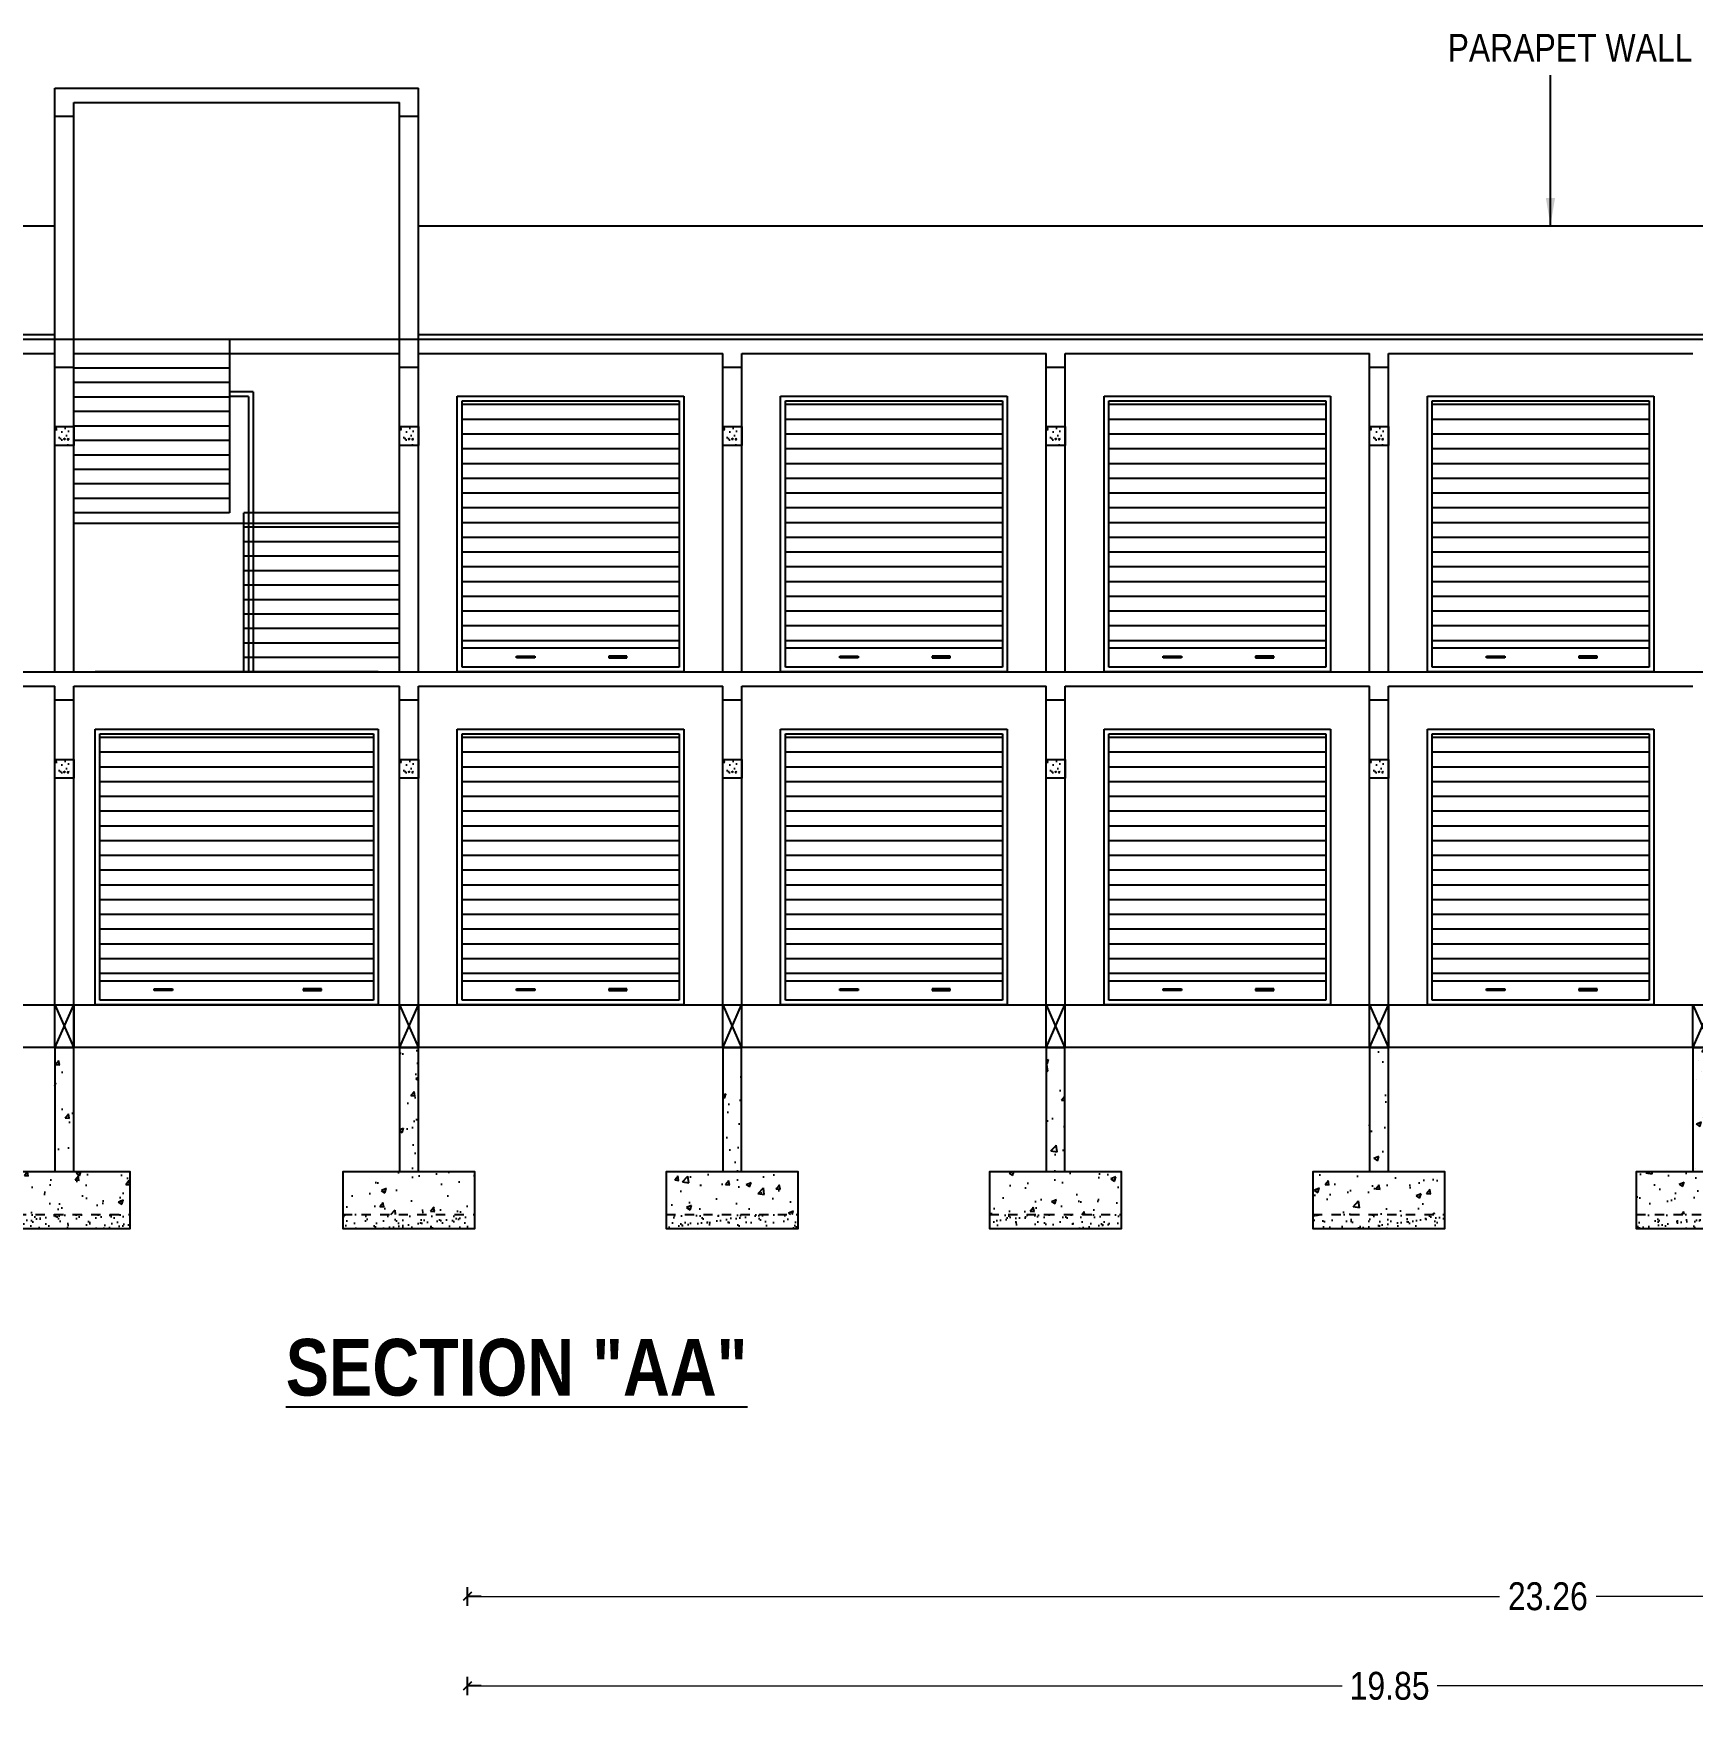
# Model space of a CAD drawing. Header units: metres. Extents: x 113306 to 118716, y -27251 to 0.
# Drawn here: x 118681.82 to 118699.66, y -26941.76 to -26923.52 of the extents above; entities that cross this region are included whole.
import ezdxf

# ---------------------------------------------------------------- set-up
doc = ezdxf.new("R2010")
doc.units = ezdxf.units.M
doc.header["$MEASUREMENT"] = 0
doc.header["$PDMODE"] = 35
doc.linetypes.add('HIDDEN', pattern=[0.375, 0.25, -0.125])
doc.layers.add('Text', color=7, linetype='Continuous')
doc.styles.add('Arial', font='swissc.ttf')
doc.styles.get("Standard").update_dxf_attribs({"font": 'swisscb.ttf'})
doc.dimstyles.new('Copy of Standard', dxfattribs={"dimtxt": 9, "dimasz": 8, "dimexe": 6, "dimexo": 24, "dimgap": 3, "dimtad": 0, "dimzin": 0, "dimdsep": 46, "dimlunit": 4, "dimtxsty": 'Standard', "dimcen": 0.09, "dimclrd": 1, "dimclre": 1, "dimclrt": 3, "dimadec": 0, "dimazin": 0, "dimtfac": 1, "dimtofl": 0, "dimtmove": 2, "dimatfit": 3, "dimfxl": 0, "dimtolj": 1, "dimtzin": 0, "dimarcsym": 0})
doc.dimstyles.new('FLOOR DIM BUILDING DIM', dxfattribs={"dimtxt": 0.4, "dimasz": 0.025, "dimexe": 0.075, "dimexo": 0.3, "dimgap": 0.09, "dimtad": 0, "dimzin": 3, "dimdsep": 46, "dimtxsty": 'Arial', "dimblk": 'JM1', "dimcen": -0.09, "dimse1": 1, "dimse2": 1, "dimclrd": 5, "dimclre": 250, "dimclrt": 1, "dimazin": 0, "dimtfac": 0.65, "dimtix": 1, "dimtofl": 0, "dimtmove": 0, "dimatfit": 2, "dimfxl": 0, "dimfrac": 1, "dimtolj": 1, "dimlwd": 18, "dimlwe": -1, "dimarcsym": 0})
pattern_1 = [(180, (132.65033, 4.33744), (0, -0.15875), [])]
pattern_2 = [(180, (132.65033, 7.91927), (0, -0.15875), [])]

# ---------------------------------------------------------------- blocks, each defined once
blk = doc.blocks.new('JM1')
at = {"color": 2}
for p, q in [((-3, 0), (0, 0)), ((-0.88, -0.88), (0.88, 0.88)), ((0, 2), (0, -2))]:
    blk.add_line(p, q, dxfattribs=at)
blk = doc.blocks.new('*D169')
at = {"color": 5, "lineweight": 18, "ltscale": 1.5}
for p, q in [((118686.531, -26941.303), (118695.895, -26941.303)), ((118706.282, -26941.303), (118696.918, -26941.303))]:
    blk.add_line(p, q, dxfattribs=at)
at = {"layer": 'Defpoints', "color": 0, "ltscale": 1.5}
for p in [(118706.332, -26941.303), (118686.481, -26942.586), (118706.332, -26942.586)]:
    blk.add_point(p, dxfattribs=at)
at = {"color": 5, "lineweight": 18, "ltscale": 1.5, "xscale": 0.05, "yscale": 0.05, "zscale": 0.05, "rotation": 180}
blk.add_blockref('JM1', (118686.481, -26941.303), dxfattribs=at)
at = {"color": 5, "lineweight": 18, "ltscale": 1.5, "xscale": 0.05, "yscale": 0.05, "zscale": 0.05}
blk.add_blockref('JM1', (118706.332, -26941.303), dxfattribs=at)
at = {"color": 1, "ltscale": 1.5, "insert": (118696.407, -26941.303), "char_height": 0.3, "attachment_point": 5, "style": 'Arial'}
blk.add_mtext('\\A1;19.85', dxfattribs=at)
blk = doc.blocks.new('*D182')
at = {"color": 5, "lineweight": 18, "ltscale": 1.5}
for p, q in [((118686.531, -26940.339), (118697.59, -26940.339)), ((118709.689, -26940.339), (118698.63, -26940.339))]:
    blk.add_line(p, q, dxfattribs=at)
at = {"layer": 'Defpoints', "color": 0, "ltscale": 1.5}
for p in [(118686.481, -26940.339), (118686.481, -26942.586), (118709.739, -26942.586)]:
    blk.add_point(p, dxfattribs=at)
at = {"color": 5, "lineweight": 18, "ltscale": 1.5, "xscale": 0.05, "yscale": 0.05, "zscale": 0.05, "rotation": 180}
blk.add_blockref('JM1', (118686.481, -26940.339), dxfattribs=at)
at = {"color": 5, "lineweight": 18, "ltscale": 1.5, "xscale": 0.05, "yscale": 0.05, "zscale": 0.05}
blk.add_blockref('JM1', (118709.739, -26940.339), dxfattribs=at)
at = {"color": 1, "ltscale": 1.5, "insert": (118698.11, -26940.339), "char_height": 0.3, "attachment_point": 5, "style": 'Arial'}
blk.add_mtext('\\A1;23.26', dxfattribs=at)
blk = doc.blocks.new('TYJTYK')
h = blk.add_hatch()
h.set_pattern_fill('AR-CONC', color=0, scale=0.003)
h.set_pattern_definition([(50, (116263.7809, -28132.2814), (0.54655401, -0.04781726), [0.05715, -0.62865]), (355, (116263.7809, -28132.2814), (-0.10573026, 0.57317054), [0.04572, -0.50292175]), (100.451445, (116263.82645, -28132.2854), (0.44082374, 0.52535326), [0.04857003, -0.53427073]), (46.1842, (116263.7809, -28132.129), (0.81323712, -0.12612698), [0.085725, -0.942975]), (96.635558, (116263.8487, -28132.1395), (0.7122124, 0.74227837), [0.07285507, -0.80140682]), (351.18415, (116263.7809, -28132.129), (0.7122124, 0.74227837), [0.0685799, -0.7543792]), (21, (116263.8571, -28132.1671), (0.45484317, -0.306795595), [0.05715, -0.62865]), (326, (116263.8571, -28132.1671), (0.18540609, 0.5525639), [0.04572, -0.50292]), (71.451445, (116263.895, -28132.19266), (0.64024926, 0.24576831), [0.04857003, -0.53426981]), (37.5, (116263.7809, -28132.2814), (0.00926581, 0.253665117), [0, -0.496824, 0, -0.51054, 0, -0.504825]), (7.5, (116263.7809, -28132.2814), (0.200458988, 0.300541724), [0, -0.291084, 0, -0.485394, 0, -0.192405]), (327.5, (116263.61097, -28132.2814), (0.406771786, -0.017186232), [0, -0.1905, 0, -0.59436, 0, -0.78867]), (317.5, (116263.53477, -28132.2814), (0.444387544, 0.076279473), [0, -0.24765, 0, -0.394716, 0, -0.56007])])
h.paths.add_polyline_path([(118531.049, -26938.768), (118530.847, -26938.768), (118530.847, -26940.108), (118531.049, -26940.108)])
h = blk.add_hatch()
h.set_pattern_fill('AR-CONC', color=0, scale=0.003)
h.set_pattern_definition([(50, (116263.7809, -28132.37706), (0.54655401, -0.04781726), [0.05715, -0.62865]), (355, (116263.7809, -28132.37706), (-0.10573026, 0.57317054), [0.04572, -0.50292175]), (100.451445, (116263.82645, -28132.38105), (0.44082374, 0.52535326), [0.04857003, -0.53427073]), (46.1842, (116263.7809, -28132.22466), (0.81323712, -0.12612698), [0.085725, -0.942975]), (96.635558, (116263.8487, -28132.2352), (0.7122124, 0.74227837), [0.07285507, -0.80140682]), (351.18415, (116263.7809, -28132.2247), (0.7122124, 0.74227837), [0.0685799, -0.7543792]), (21, (116263.8571, -28132.26276), (0.45484317, -0.306795595), [0.05715, -0.62865]), (326, (116263.8571, -28132.26276), (0.18540609, 0.5525639), [0.04572, -0.50292]), (71.451445, (116263.895, -28132.28833), (0.64024926, 0.24576831), [0.04857003, -0.53426981]), (37.5, (116263.7809, -28132.37706), (0.00926581, 0.253665117), [0, -0.496824, 0, -0.51054, 0, -0.504825]), (7.5, (116263.7809, -28132.37706), (0.200458988, 0.300541724), [0, -0.291084, 0, -0.485394, 0, -0.192405]), (327.5, (116263.61097, -28132.37706), (0.406771786, -0.017186232), [0, -0.1905, 0, -0.59436, 0, -0.78867]), (317.5, (116263.53477, -28132.37706), (0.444387544, 0.076279473), [0, -0.24765, 0, -0.394716, 0, -0.56007])])
h.paths.add_polyline_path([(118530.238, -26940.108), (118530.238, -26940.565), (118531.658, -26940.565), (118531.658, -26940.108)])
h = blk.add_hatch()
h.set_pattern_fill('AR-SAND', color=0, scale=0.003)
h.set_pattern_definition([(37.5, (116263.7809, -28132.37706), (-0.004800094, 0.146823971), [0, -0.115824, 0, -0.12954, 0, -0.123825]), (7.5, (116263.7809, -28132.37706), (0.134856985, 0.21504753), [0, -0.062484, 0, -0.104394, 0, -0.040005]), (327.5, (116263.68717, -28132.37706), (0.237297711, 0.0004311554), [0, -0.0381, 0, -0.13716, 0, -0.17907]), (317.5, (116263.68717, -28132.37706), (0.229066936, 0.066878797), [0, -0.01905, 0, -0.089916, 0, -0.10287])])
h.paths.add_polyline_path([(118530.238, -26940.565), (118530.238, -26940.718), (118531.658, -26940.718), (118531.658, -26940.565)])
at = {"color": 0}
for p, q in [((118530.847, -26938.311), (118531.05, -26938.771)), ((118530.847, -26938.771), (118531.05, -26938.311)), ((118530.847, -26938.771), (118530.847, -26940.108)), ((118531.05, -26940.108), (118531.05, -26938.771))]:
    blk.add_line(p, q, dxfattribs=at)
at = {"color": 0, "linetype": 'HIDDEN', "ltscale": 0.3}
blk.add_line((118530.238, -26940.565), (118531.658, -26940.565), dxfattribs=at)
at = {"color": 0}
blk.add_lwpolyline([(118530.847, -26938.311), (118531.05, -26938.311), (118531.05, -26938.771), (118530.847, -26938.771)], close=True, dxfattribs=at)
blk.add_lwpolyline([(118530.238, -26940.108), (118530.238, -26940.108), (118530.238, -26940.718), (118531.658, -26940.718), (118531.658, -26940.108), (118530.238, -26940.108)], dxfattribs=at)

msp = doc.modelspace()

# ---------------------------------------------------------------- hatches: boundary and pattern name
at = {"linetype": 'ByBlock'}
h = msp.add_hatch(dxfattribs=at)
h.set_pattern_fill('ANSI31', color=8, scale=1.27, angle=135, style=0)
h.set_pattern_definition(pattern_2)
h.paths.add_polyline_path([(118686.424, -26927.473), (118686.424, -26930.132), (118688.761, -26930.132), (118688.761, -26927.473)])
h = msp.add_hatch(dxfattribs=at)
h.set_pattern_fill('ANSI31', color=8, scale=1.27, angle=135, style=0)
h.set_pattern_definition(pattern_2)
h.paths.add_polyline_path([(118689.904, -26927.473), (118689.904, -26930.132), (118692.241, -26930.132), (118692.241, -26927.473)])
h = msp.add_hatch(dxfattribs=at)
h.set_pattern_fill('ANSI31', color=8, scale=1.27, angle=135, style=0)
h.set_pattern_definition(pattern_2)
h.paths.add_polyline_path([(118693.384, -26927.473), (118693.384, -26930.132), (118695.72, -26930.132), (118695.72, -26927.473)])
h = msp.add_hatch(dxfattribs=at)
h.set_pattern_fill('ANSI31', color=8, scale=1.27, angle=135, style=0)
h.set_pattern_definition(pattern_2)
h.paths.add_polyline_path([(118696.863, -26927.473), (118696.863, -26930.132), (118699.2, -26930.132), (118699.2, -26927.473)])
at = {"ltscale": 1.5}
h = msp.add_hatch(dxfattribs=at)
h.set_pattern_fill('AR-CONC', color=256, scale=0.0254)
h.set_pattern_definition([(50, (115305.51986, -25470.98277), (0.1821840864, -0.015939042), [0.01905, -0.20955]), (355, (115305.51986, -25470.98277), (-0.035242839, 0.191056802), [0.01524, -0.16764]), (100.4514445, (115305.53504, -25470.9841), (0.146941247, 0.175117758), [0.016190009, -0.178090096]), (46.1842, (115305.51986, -25470.93197), (0.271079298, -0.042041897), [0.028575, -0.314325]), (96.6356355, (115305.54245, -25470.93547), (0.237404134, 0.247426125), [0.024285027, -0.267135295]), (351.184164, (115305.51986, -25470.93197), (0.237404134, 0.247426124), [0.02286, -0.25146]), (21, (115305.54526, -25470.94467), (0.151614391, -0.102265198), [0.01905, -0.20955]), (326, (115305.54526, -25470.94467), (0.061802094, 0.184188111), [0.01524, -0.16764]), (71.451445, (115305.5579, -25470.9532), (0.213416484, 0.081922913), [0.016190008, -0.178090096]), (37.5, (115305.51986, -25470.98277), (0.0030886033, 0.0845550389), [0, -0.165608, 0, -0.17018, 0, -0.168275]), (7.5, (115305.51986, -25470.98277), (0.0668196625, 0.1001805748), [0, -0.097028, 0, -0.161798, 0, -0.064135]), (327.5, (115305.46322, -25470.98277), (0.1355908988, -0.0057289374), [0, -0.0635, 0, -0.19812, 0, -0.26289]), (317.5, (115305.43782, -25470.98277), (0.148129287, 0.0254266655), [0, -0.08255, 0, -0.131572, 0, -0.18669])])
h.paths.add_polyline_path([(118682.246, -26927.75), (118682.043, -26927.75), (118682.043, -26927.953), (118682.246, -26927.953)])
h = msp.add_hatch(dxfattribs=at)
h.set_pattern_fill('AR-CONC', color=256, scale=0.0254)
h.set_pattern_definition([(50, (115309.22825, -25470.98277), (0.1821840864, -0.015939042), [0.01905, -0.20955]), (355, (115309.22825, -25470.98277), (-0.035242839, 0.191056802), [0.01524, -0.16764]), (100.4514445, (115309.24343, -25470.9841), (0.146941247, 0.175117758), [0.016190009, -0.178090096]), (46.1842, (115309.22825, -25470.93197), (0.271079298, -0.042041897), [0.028575, -0.314325]), (96.6356355, (115309.25084, -25470.93547), (0.237404134, 0.247426125), [0.024285027, -0.267135295]), (351.184164, (115309.22825, -25470.93197), (0.237404134, 0.247426124), [0.02286, -0.25146]), (21, (115309.25365, -25470.94467), (0.151614391, -0.102265198), [0.01905, -0.20955]), (326, (115309.25365, -25470.94467), (0.061802094, 0.184188111), [0.01524, -0.16764]), (71.451445, (115309.26629, -25470.9532), (0.213416484, 0.081922913), [0.016190008, -0.178090096]), (37.5, (115309.22825, -25470.98277), (0.0030886033, 0.0845550389), [0, -0.165608, 0, -0.17018, 0, -0.168275]), (7.5, (115309.22825, -25470.98277), (0.0668196625, 0.1001805748), [0, -0.097028, 0, -0.161798, 0, -0.064135]), (327.5, (115309.17161, -25470.98277), (0.1355908988, -0.0057289374), [0, -0.0635, 0, -0.19812, 0, -0.26289]), (317.5, (115309.14621, -25470.98277), (0.148129287, 0.0254266655), [0, -0.08255, 0, -0.131572, 0, -0.18669])])
h.paths.add_polyline_path([(118685.954, -26927.75), (118685.751, -26927.75), (118685.751, -26927.953), (118685.954, -26927.953)])
h = msp.add_hatch(dxfattribs=at)
h.set_pattern_fill('AR-CONC', color=256, scale=0.0254)
h.set_pattern_definition([(50, (115312.70806, -25470.98277), (0.1821840864, -0.015939042), [0.01905, -0.20955]), (355, (115312.70806, -25470.98277), (-0.035242839, 0.191056802), [0.01524, -0.16764]), (100.4514445, (115312.72324, -25470.9841), (0.146941247, 0.175117758), [0.016190009, -0.178090096]), (46.1842, (115312.70806, -25470.93197), (0.271079298, -0.042041897), [0.028575, -0.314325]), (96.6356355, (115312.73065, -25470.93547), (0.237404134, 0.247426125), [0.024285027, -0.267135295]), (351.184164, (115312.70806, -25470.93197), (0.237404134, 0.247426124), [0.02286, -0.25146]), (21, (115312.73346, -25470.94467), (0.151614391, -0.102265198), [0.01905, -0.20955]), (326, (115312.73346, -25470.94467), (0.061802094, 0.184188111), [0.01524, -0.16764]), (71.451445, (115312.7461, -25470.9532), (0.213416484, 0.081922913), [0.016190008, -0.178090096]), (37.5, (115312.70806, -25470.98277), (0.0030886033, 0.0845550389), [0, -0.165608, 0, -0.17018, 0, -0.168275]), (7.5, (115312.70806, -25470.98277), (0.0668196625, 0.1001805748), [0, -0.097028, 0, -0.161798, 0, -0.064135]), (327.5, (115312.65142, -25470.98277), (0.1355908988, -0.0057289374), [0, -0.0635, 0, -0.19812, 0, -0.26289]), (317.5, (115312.62602, -25470.98277), (0.148129287, 0.0254266655), [0, -0.08255, 0, -0.131572, 0, -0.18669])])
h.paths.add_polyline_path([(118689.434, -26927.75), (118689.231, -26927.75), (118689.231, -26927.953), (118689.434, -26927.953)])
h = msp.add_hatch(dxfattribs=at)
h.set_pattern_fill('AR-CONC', color=256, scale=0.0254)
h.set_pattern_definition([(50, (115316.18787, -25470.98277), (0.1821840864, -0.015939042), [0.01905, -0.20955]), (355, (115316.18787, -25470.98277), (-0.035242839, 0.191056802), [0.01524, -0.16764]), (100.4514445, (115316.20305, -25470.9841), (0.146941247, 0.175117758), [0.016190009, -0.178090096]), (46.1842, (115316.18787, -25470.93197), (0.271079298, -0.042041897), [0.028575, -0.314325]), (96.6356355, (115316.21046, -25470.93547), (0.237404134, 0.247426125), [0.024285027, -0.267135295]), (351.184164, (115316.18787, -25470.93197), (0.237404134, 0.247426124), [0.02286, -0.25146]), (21, (115316.21327, -25470.94467), (0.151614391, -0.102265198), [0.01905, -0.20955]), (326, (115316.21327, -25470.94467), (0.061802094, 0.184188111), [0.01524, -0.16764]), (71.451445, (115316.2259, -25470.9532), (0.213416484, 0.081922913), [0.016190008, -0.178090096]), (37.5, (115316.18787, -25470.98277), (0.0030886033, 0.0845550389), [0, -0.165608, 0, -0.17018, 0, -0.168275]), (7.5, (115316.18787, -25470.98277), (0.0668196625, 0.1001805748), [0, -0.097028, 0, -0.161798, 0, -0.064135]), (327.5, (115316.131225, -25470.98277), (0.1355908988, -0.0057289374), [0, -0.0635, 0, -0.19812, 0, -0.26289]), (317.5, (115316.10582, -25470.98277), (0.148129287, 0.0254266655), [0, -0.08255, 0, -0.131572, 0, -0.18669])])
h.paths.add_polyline_path([(118692.914, -26927.75), (118692.711, -26927.75), (118692.711, -26927.953), (118692.914, -26927.953)])
h = msp.add_hatch(dxfattribs=at)
h.set_pattern_fill('AR-CONC', color=256, scale=0.0254)
h.set_pattern_definition([(50, (115319.66767, -25470.98277), (0.1821840864, -0.015939042), [0.01905, -0.20955]), (355, (115319.66767, -25470.98277), (-0.035242839, 0.191056802), [0.01524, -0.16764]), (100.4514445, (115319.68286, -25470.9841), (0.146941247, 0.175117758), [0.016190009, -0.178090096]), (46.1842, (115319.66767, -25470.93197), (0.271079298, -0.042041897), [0.028575, -0.314325]), (96.6356355, (115319.69026, -25470.93547), (0.237404134, 0.247426125), [0.024285027, -0.267135295]), (351.184164, (115319.66767, -25470.93197), (0.237404134, 0.247426124), [0.02286, -0.25146]), (21, (115319.69307, -25470.94467), (0.151614391, -0.102265198), [0.01905, -0.20955]), (326, (115319.69307, -25470.94467), (0.061802094, 0.184188111), [0.01524, -0.16764]), (71.451445, (115319.7057, -25470.9532), (0.213416484, 0.081922913), [0.016190008, -0.178090096]), (37.5, (115319.667674, -25470.98277), (0.0030886033, 0.0845550389), [0, -0.165608, 0, -0.17018, 0, -0.168275]), (7.5, (115319.66767, -25470.98277), (0.0668196625, 0.1001805748), [0, -0.097028, 0, -0.161798, 0, -0.064135]), (327.5, (115319.61103, -25470.98277), (0.1355908988, -0.0057289374), [0, -0.0635, 0, -0.19812, 0, -0.26289]), (317.5, (115319.58563, -25470.98277), (0.148129287, 0.0254266655), [0, -0.08255, 0, -0.131572, 0, -0.18669])])
h.paths.add_polyline_path([(118696.394, -26927.75), (118696.19, -26927.75), (118696.19, -26927.953), (118696.394, -26927.953)])
at = {"linetype": 'ByBlock'}
h = msp.add_hatch(dxfattribs=at)
h.set_pattern_fill('ANSI31', color=8, scale=1.27, angle=135, style=0)
h.set_pattern_definition(pattern_1)
h.paths.add_polyline_path([(118682.525, -26931.055), (118682.525, -26933.714), (118685.472, -26933.714), (118685.472, -26931.055)])
h = msp.add_hatch(dxfattribs=at)
h.set_pattern_fill('ANSI31', color=8, scale=1.27, angle=135, style=0)
h.set_pattern_definition(pattern_1)
h.paths.add_polyline_path([(118686.424, -26931.055), (118686.424, -26933.714), (118688.761, -26933.714), (118688.761, -26931.055)])
h = msp.add_hatch(dxfattribs=at)
h.set_pattern_fill('ANSI31', color=8, scale=1.27, angle=135, style=0)
h.set_pattern_definition(pattern_1)
h.paths.add_polyline_path([(118689.904, -26931.055), (118689.904, -26933.714), (118692.241, -26933.714), (118692.241, -26931.055)])
h = msp.add_hatch(dxfattribs=at)
h.set_pattern_fill('ANSI31', color=8, scale=1.27, angle=135, style=0)
h.set_pattern_definition(pattern_1)
h.paths.add_polyline_path([(118693.384, -26931.055), (118693.384, -26933.714), (118695.72, -26933.714), (118695.72, -26931.055)])
h = msp.add_hatch(dxfattribs=at)
h.set_pattern_fill('ANSI31', color=8, scale=1.27, angle=135, style=0)
h.set_pattern_definition(pattern_1)
h.paths.add_polyline_path([(118696.863, -26931.055), (118696.863, -26933.714), (118699.2, -26933.714), (118699.2, -26931.055)])
at = {"ltscale": 1.5}
h = msp.add_hatch(dxfattribs=at)
h.set_pattern_fill('AR-CONC', color=256, scale=0.0254)
h.set_pattern_definition([(50, (115305.51986, -25474.5646), (0.1821840864, -0.015939042), [0.01905, -0.20955]), (355, (115305.51986, -25474.5646), (-0.035242839, 0.191056802), [0.01524, -0.16764]), (100.4514445, (115305.53504, -25474.56593), (0.146941247, 0.175117758), [0.016190009, -0.178090096]), (46.1842, (115305.51986, -25474.5138), (0.271079298, -0.042041897), [0.028575, -0.314325]), (96.6356355, (115305.54245, -25474.5173), (0.237404134, 0.247426125), [0.024285027, -0.267135295]), (351.184164, (115305.51986, -25474.5138), (0.237404134, 0.247426124), [0.02286, -0.25146]), (21, (115305.54526, -25474.5265), (0.151614391, -0.102265198), [0.01905, -0.20955]), (326, (115305.54526, -25474.5265), (0.061802094, 0.184188111), [0.01524, -0.16764]), (71.451445, (115305.5579, -25474.53502), (0.213416484, 0.081922913), [0.016190008, -0.178090096]), (37.5, (115305.51986, -25474.5646), (0.0030886033, 0.0845550389), [0, -0.165608, 0, -0.17018, 0, -0.168275]), (7.5, (115305.51986, -25474.5646), (0.0668196625, 0.1001805748), [0, -0.097028, 0, -0.161798, 0, -0.064135]), (327.5, (115305.46322, -25474.5646), (0.1355908988, -0.0057289374), [0, -0.0635, 0, -0.19812, 0, -0.26289]), (317.5, (115305.43782, -25474.5646), (0.148129287, 0.0254266655), [0, -0.08255, 0, -0.131572, 0, -0.18669])])
h.paths.add_polyline_path([(118682.246, -26931.332), (118682.043, -26931.332), (118682.043, -26931.535), (118682.246, -26931.535)])
h = msp.add_hatch(dxfattribs=at)
h.set_pattern_fill('AR-CONC', color=256, scale=0.0254)
h.set_pattern_definition([(50, (115309.22825, -25474.5646), (0.1821840864, -0.015939042), [0.01905, -0.20955]), (355, (115309.22825, -25474.5646), (-0.035242839, 0.191056802), [0.01524, -0.16764]), (100.4514445, (115309.24343, -25474.56593), (0.146941247, 0.175117758), [0.016190009, -0.178090096]), (46.1842, (115309.22825, -25474.5138), (0.271079298, -0.042041897), [0.028575, -0.314325]), (96.6356355, (115309.25084, -25474.5173), (0.237404134, 0.247426125), [0.024285027, -0.267135295]), (351.184164, (115309.22825, -25474.5138), (0.237404134, 0.247426124), [0.02286, -0.25146]), (21, (115309.25365, -25474.5265), (0.151614391, -0.102265198), [0.01905, -0.20955]), (326, (115309.25365, -25474.5265), (0.061802094, 0.184188111), [0.01524, -0.16764]), (71.451445, (115309.26629, -25474.53502), (0.213416484, 0.081922913), [0.016190008, -0.178090096]), (37.5, (115309.22825, -25474.5646), (0.0030886033, 0.0845550389), [0, -0.165608, 0, -0.17018, 0, -0.168275]), (7.5, (115309.22825, -25474.5646), (0.0668196625, 0.1001805748), [0, -0.097028, 0, -0.161798, 0, -0.064135]), (327.5, (115309.17161, -25474.5646), (0.1355908988, -0.0057289374), [0, -0.0635, 0, -0.19812, 0, -0.26289]), (317.5, (115309.14621, -25474.5646), (0.148129287, 0.0254266655), [0, -0.08255, 0, -0.131572, 0, -0.18669])])
h.paths.add_polyline_path([(118685.954, -26931.332), (118685.751, -26931.332), (118685.751, -26931.535), (118685.954, -26931.535)])
h = msp.add_hatch(dxfattribs=at)
h.set_pattern_fill('AR-CONC', color=256, scale=0.0254)
h.set_pattern_definition([(50, (115312.70806, -25474.5646), (0.1821840864, -0.015939042), [0.01905, -0.20955]), (355, (115312.70806, -25474.5646), (-0.035242839, 0.191056802), [0.01524, -0.16764]), (100.4514445, (115312.72324, -25474.56593), (0.146941247, 0.175117758), [0.016190009, -0.178090096]), (46.1842, (115312.70806, -25474.5138), (0.271079298, -0.042041897), [0.028575, -0.314325]), (96.6356355, (115312.73065, -25474.5173), (0.237404134, 0.247426125), [0.024285027, -0.267135295]), (351.184164, (115312.70806, -25474.5138), (0.237404134, 0.247426124), [0.02286, -0.25146]), (21, (115312.73346, -25474.5265), (0.151614391, -0.102265198), [0.01905, -0.20955]), (326, (115312.73346, -25474.5265), (0.061802094, 0.184188111), [0.01524, -0.16764]), (71.451445, (115312.7461, -25474.53502), (0.213416484, 0.081922913), [0.016190008, -0.178090096]), (37.5, (115312.70806, -25474.5646), (0.0030886033, 0.0845550389), [0, -0.165608, 0, -0.17018, 0, -0.168275]), (7.5, (115312.70806, -25474.5646), (0.0668196625, 0.1001805748), [0, -0.097028, 0, -0.161798, 0, -0.064135]), (327.5, (115312.65142, -25474.5646), (0.1355908988, -0.0057289374), [0, -0.0635, 0, -0.19812, 0, -0.26289]), (317.5, (115312.62602, -25474.5646), (0.148129287, 0.0254266655), [0, -0.08255, 0, -0.131572, 0, -0.18669])])
h.paths.add_polyline_path([(118689.434, -26931.332), (118689.231, -26931.332), (118689.231, -26931.535), (118689.434, -26931.535)])
h = msp.add_hatch(dxfattribs=at)
h.set_pattern_fill('AR-CONC', color=256, scale=0.0254)
h.set_pattern_definition([(50, (115316.18787, -25474.5646), (0.1821840864, -0.015939042), [0.01905, -0.20955]), (355, (115316.18787, -25474.5646), (-0.035242839, 0.191056802), [0.01524, -0.16764]), (100.4514445, (115316.20305, -25474.56593), (0.146941247, 0.175117758), [0.016190009, -0.178090096]), (46.1842, (115316.18787, -25474.5138), (0.271079298, -0.042041897), [0.028575, -0.314325]), (96.6356355, (115316.21046, -25474.5173), (0.237404134, 0.247426125), [0.024285027, -0.267135295]), (351.184164, (115316.18787, -25474.5138), (0.237404134, 0.247426124), [0.02286, -0.25146]), (21, (115316.21327, -25474.5265), (0.151614391, -0.102265198), [0.01905, -0.20955]), (326, (115316.21327, -25474.5265), (0.061802094, 0.184188111), [0.01524, -0.16764]), (71.451445, (115316.2259, -25474.53502), (0.213416484, 0.081922913), [0.016190008, -0.178090096]), (37.5, (115316.18787, -25474.5646), (0.0030886033, 0.0845550389), [0, -0.165608, 0, -0.17018, 0, -0.168275]), (7.5, (115316.18787, -25474.5646), (0.0668196625, 0.1001805748), [0, -0.097028, 0, -0.161798, 0, -0.064135]), (327.5, (115316.131225, -25474.5646), (0.1355908988, -0.0057289374), [0, -0.0635, 0, -0.19812, 0, -0.26289]), (317.5, (115316.10582, -25474.5646), (0.148129287, 0.0254266655), [0, -0.08255, 0, -0.131572, 0, -0.18669])])
h.paths.add_polyline_path([(118692.914, -26931.332), (118692.711, -26931.332), (118692.711, -26931.535), (118692.914, -26931.535)])
h = msp.add_hatch(dxfattribs=at)
h.set_pattern_fill('AR-CONC', color=256, scale=0.0254)
h.set_pattern_definition([(50, (115319.66767, -25474.5646), (0.1821840864, -0.015939042), [0.01905, -0.20955]), (355, (115319.66767, -25474.5646), (-0.035242839, 0.191056802), [0.01524, -0.16764]), (100.4514445, (115319.68286, -25474.56593), (0.146941247, 0.175117758), [0.016190009, -0.178090096]), (46.1842, (115319.66767, -25474.5138), (0.271079298, -0.042041897), [0.028575, -0.314325]), (96.6356355, (115319.69026, -25474.5173), (0.237404134, 0.247426125), [0.024285027, -0.267135295]), (351.184164, (115319.66767, -25474.5138), (0.237404134, 0.247426124), [0.02286, -0.25146]), (21, (115319.69307, -25474.5265), (0.151614391, -0.102265198), [0.01905, -0.20955]), (326, (115319.69307, -25474.5265), (0.061802094, 0.184188111), [0.01524, -0.16764]), (71.451445, (115319.7057, -25474.53502), (0.213416484, 0.081922913), [0.016190008, -0.178090096]), (37.5, (115319.667674, -25474.5646), (0.0030886033, 0.0845550389), [0, -0.165608, 0, -0.17018, 0, -0.168275]), (7.5, (115319.66767, -25474.5646), (0.0668196625, 0.1001805748), [0, -0.097028, 0, -0.161798, 0, -0.064135]), (327.5, (115319.61103, -25474.5646), (0.1355908988, -0.0057289374), [0, -0.0635, 0, -0.19812, 0, -0.26289]), (317.5, (115319.58563, -25474.5646), (0.148129287, 0.0254266655), [0, -0.08255, 0, -0.131572, 0, -0.18669])])
h.paths.add_polyline_path([(118696.394, -26931.332), (118696.19, -26931.332), (118696.19, -26931.535), (118696.394, -26931.535)])

# ---------------------------------------------------------------- linework, layer by layer
for p, q in [((118682.043, -26930.391), (118682.043, -26924.109)), ((118682.043, -26924.109), (118685.954, -26924.109)), ((118682.246, -26930.391), (118682.246, -26924.262)), ((118682.246, -26924.262), (118685.751, -26924.262)), ((118685.751, -26930.391), (118685.751, -26924.262)), ((118685.954, -26930.391), (118685.954, -26924.109)), ((118682.043, -26924.409), (118682.246, -26924.409)), ((118685.751, -26924.409), (118685.954, -26924.409)), ((118663.498, -26925.589), (118682.043, -26925.589)), ((118685.954, -26925.589), (118702.312, -26925.589)), ((118663.498, -26926.809), (118705.18, -26926.809)), ((118663.701, -26926.759), (118682.043, -26926.759)), ((118683.922, -26926.81), (118683.922, -26928.678)), ((118685.954, -26926.759), (118702.312, -26926.759)), ((118674.013, -26926.962), (118682.043, -26926.962)), ((118682.246, -26926.962), (118685.751, -26926.962)), ((118685.954, -26926.962), (118689.231, -26926.962)), ((118689.231, -26930.391), (118689.231, -26926.962)), ((118689.434, -26930.391), (118689.434, -26926.962)), ((118689.434, -26926.962), (118692.711, -26926.962)), ((118692.711, -26930.391), (118692.711, -26926.962)), ((118692.914, -26930.391), (118692.914, -26926.962)), ((118692.914, -26926.962), (118696.19, -26926.962)), ((118696.19, -26930.391), (118696.19, -26926.962)), ((118696.394, -26930.391), (118696.394, -26926.962)), ((118696.394, -26926.962), (118699.67, -26926.962)), ((118682.043, -26927.109), (118682.246, -26927.109)), ((118683.922, -26927.121), (118682.245, -26927.121)), ((118685.751, -26927.109), (118685.954, -26927.109)), ((118689.231, -26927.109), (118689.434, -26927.109)), ((118692.711, -26927.109), (118692.914, -26927.109)), ((118696.19, -26927.109), (118696.394, -26927.109)), ((118683.922, -26927.277), (118682.245, -26927.277)), ((118683.922, -26927.433), (118682.245, -26927.433)), ((118684.176, -26927.377), (118683.923, -26927.377)), ((118684.125, -26927.428), (118683.923, -26927.428)), ((118684.125, -26927.428), (118684.125, -26930.391)), ((118684.176, -26927.377), (118684.176, -26930.391)), ((118686.373, -26927.423), (118688.812, -26927.423)), ((118686.373, -26930.391), (118686.373, -26927.423)), ((118686.424, -26927.473), (118688.761, -26927.473)), ((118686.424, -26930.34), (118686.424, -26927.473)), ((118688.761, -26927.473), (118688.761, -26930.34)), ((118688.812, -26927.423), (118688.812, -26930.391)), ((118689.853, -26927.423), (118692.291, -26927.423)), ((118689.853, -26930.391), (118689.853, -26927.423)), ((118689.904, -26927.473), (118692.241, -26927.473)), ((118689.904, -26930.34), (118689.904, -26927.473)), ((118692.241, -26927.473), (118692.241, -26930.34)), ((118692.291, -26927.423), (118692.291, -26930.391)), ((118693.333, -26927.423), (118695.771, -26927.423)), ((118693.333, -26930.391), (118693.333, -26927.423)), ((118693.384, -26927.473), (118695.72, -26927.473)), ((118693.384, -26930.34), (118693.384, -26927.473)), ((118695.72, -26927.473), (118695.72, -26930.34)), ((118695.771, -26927.423), (118695.771, -26930.391)), ((118696.813, -26927.423), (118699.251, -26927.423)), ((118696.813, -26930.391), (118696.813, -26927.423)), ((118696.863, -26927.473), (118699.2, -26927.473)), ((118696.863, -26930.34), (118696.863, -26927.473)), ((118699.2, -26927.473), (118699.2, -26930.34)), ((118699.251, -26927.423), (118699.251, -26930.391)), ((118683.922, -26927.588), (118682.245, -26927.588)), ((118683.922, -26927.744), (118682.245, -26927.744)), ((118683.922, -26927.9), (118682.245, -26927.9)), ((118683.922, -26928.056), (118682.245, -26928.056)), ((118683.922, -26928.211), (118682.245, -26928.211)), ((118683.922, -26928.367), (118682.245, -26928.367)), ((118683.922, -26928.523), (118682.245, -26928.523)), ((118683.922, -26928.678), (118682.245, -26928.678)), ((118682.246, -26928.791), (118685.751, -26928.791)), ((118685.751, -26928.678), (118684.075, -26928.678)), ((118684.075, -26930.391), (118684.075, -26928.678)), ((118685.751, -26928.834), (118684.075, -26928.834)), ((118685.751, -26928.99), (118684.075, -26928.99)), ((118685.751, -26929.146), (118684.075, -26929.146)), ((118685.751, -26929.301), (118684.075, -26929.301)), ((118685.751, -26929.457), (118684.075, -26929.457)), ((118685.751, -26929.613), (118684.075, -26929.613)), ((118685.751, -26929.768), (118684.075, -26929.768)), ((118685.751, -26929.924), (118684.075, -26929.924)), ((118685.751, -26930.08), (118684.075, -26930.08)), ((118685.751, -26930.236), (118684.075, -26930.236)), ((118686.424, -26930.132), (118688.761, -26930.132)), ((118687.01, -26930.22), (118687.207, -26930.22)), ((118687.01, -26930.238), (118687.01, -26930.22)), ((118687.207, -26930.238), (118687.01, -26930.238)), ((118687.207, -26930.22), (118687.207, -26930.238)), ((118688.199, -26930.22), (118688.003, -26930.22)), ((118688.003, -26930.22), (118688.003, -26930.238)), ((118688.003, -26930.238), (118688.199, -26930.238)), ((118688.199, -26930.238), (118688.199, -26930.22)), ((118689.904, -26930.132), (118692.241, -26930.132)), ((118690.49, -26930.22), (118690.687, -26930.22)), ((118690.49, -26930.238), (118690.49, -26930.22)), ((118690.687, -26930.238), (118690.49, -26930.238)), ((118690.687, -26930.22), (118690.687, -26930.238)), ((118691.679, -26930.22), (118691.482, -26930.22)), ((118691.482, -26930.22), (118691.482, -26930.238)), ((118691.482, -26930.238), (118691.679, -26930.238)), ((118691.679, -26930.238), (118691.679, -26930.22)), ((118693.384, -26930.132), (118695.72, -26930.132)), ((118693.97, -26930.22), (118694.166, -26930.22)), ((118693.97, -26930.238), (118693.97, -26930.22)), ((118694.166, -26930.238), (118693.97, -26930.238)), ((118694.166, -26930.22), (118694.166, -26930.238)), ((118695.159, -26930.22), (118694.962, -26930.22)), ((118694.962, -26930.22), (118694.962, -26930.238)), ((118694.962, -26930.238), (118695.159, -26930.238)), ((118695.159, -26930.238), (118695.159, -26930.22)), ((118696.863, -26930.132), (118699.2, -26930.132)), ((118697.45, -26930.22), (118697.646, -26930.22)), ((118697.45, -26930.238), (118697.45, -26930.22)), ((118697.646, -26930.238), (118697.45, -26930.238)), ((118697.646, -26930.22), (118697.646, -26930.238)), ((118698.639, -26930.22), (118698.442, -26930.22)), ((118698.442, -26930.22), (118698.442, -26930.238)), ((118698.442, -26930.238), (118698.639, -26930.238)), ((118698.639, -26930.238), (118698.639, -26930.22)), ((118663.498, -26930.391), (118705.18, -26930.391)), ((118685.522, -26930.391), (118682.474, -26930.391)), ((118688.812, -26930.391), (118686.373, -26930.391)), ((118688.761, -26930.34), (118686.424, -26930.34)), ((118692.291, -26930.391), (118689.853, -26930.391)), ((118692.241, -26930.34), (118689.904, -26930.34)), ((118695.771, -26930.391), (118693.333, -26930.391)), ((118695.72, -26930.34), (118693.384, -26930.34)), ((118699.251, -26930.391), (118696.813, -26930.391)), ((118699.2, -26930.34), (118696.863, -26930.34)), ((118674.013, -26930.544), (118682.043, -26930.544)), ((118682.043, -26934.433), (118682.043, -26930.544)), ((118682.246, -26934.433), (118682.246, -26930.544)), ((118682.246, -26930.544), (118685.751, -26930.544)), ((118685.751, -26934.433), (118685.751, -26930.544)), ((118685.954, -26934.433), (118685.954, -26930.544)), ((118685.954, -26930.544), (118689.231, -26930.544)), ((118689.231, -26934.433), (118689.231, -26930.544)), ((118689.434, -26934.433), (118689.434, -26930.544)), ((118689.434, -26930.544), (118692.711, -26930.544)), ((118692.711, -26934.433), (118692.711, -26930.544)), ((118692.914, -26934.433), (118692.914, -26930.544)), ((118692.914, -26930.544), (118696.19, -26930.544)), ((118696.19, -26934.433), (118696.19, -26930.544)), ((118696.394, -26934.433), (118696.394, -26930.544)), ((118696.394, -26930.544), (118699.67, -26930.544)), ((118682.043, -26930.691), (118682.246, -26930.691)), ((118685.751, -26930.691), (118685.954, -26930.691)), ((118689.231, -26930.691), (118689.434, -26930.691)), ((118692.711, -26930.691), (118692.914, -26930.691)), ((118696.19, -26930.691), (118696.394, -26930.691)), ((118682.474, -26931.005), (118685.522, -26931.005)), ((118682.474, -26933.973), (118682.474, -26931.005)), ((118685.522, -26931.005), (118685.522, -26933.973)), ((118686.373, -26931.005), (118688.812, -26931.005)), ((118686.373, -26933.973), (118686.373, -26931.005)), ((118688.812, -26931.005), (118688.812, -26933.973)), ((118689.853, -26931.005), (118692.291, -26931.005)), ((118689.853, -26933.973), (118689.853, -26931.005)), ((118692.291, -26931.005), (118692.291, -26933.973)), ((118693.333, -26931.005), (118695.771, -26931.005)), ((118693.333, -26933.973), (118693.333, -26931.005)), ((118695.771, -26931.005), (118695.771, -26933.973)), ((118696.813, -26931.005), (118699.251, -26931.005)), ((118696.813, -26933.973), (118696.813, -26931.005)), ((118699.251, -26931.005), (118699.251, -26933.973)), ((118682.525, -26931.055), (118685.472, -26931.055)), ((118682.525, -26933.922), (118682.525, -26931.055)), ((118685.472, -26931.055), (118685.472, -26933.922)), ((118686.424, -26931.055), (118688.761, -26931.055)), ((118686.424, -26933.922), (118686.424, -26931.055)), ((118688.761, -26931.055), (118688.761, -26933.922)), ((118689.904, -26931.055), (118692.241, -26931.055)), ((118689.904, -26933.922), (118689.904, -26931.055)), ((118692.241, -26931.055), (118692.241, -26933.922)), ((118693.384, -26931.055), (118695.72, -26931.055)), ((118693.384, -26933.922), (118693.384, -26931.055)), ((118695.72, -26931.055), (118695.72, -26933.922)), ((118696.863, -26931.055), (118699.2, -26931.055)), ((118696.863, -26933.922), (118696.863, -26931.055)), ((118699.2, -26931.055), (118699.2, -26933.922)), ((118682.525, -26933.714), (118685.472, -26933.714)), ((118686.424, -26933.714), (118688.761, -26933.714)), ((118689.904, -26933.714), (118692.241, -26933.714)), ((118693.384, -26933.714), (118695.72, -26933.714)), ((118696.863, -26933.714), (118699.2, -26933.714)), ((118685.472, -26933.922), (118682.525, -26933.922)), ((118683.111, -26933.802), (118683.308, -26933.802)), ((118683.111, -26933.819), (118683.111, -26933.802)), ((118683.308, -26933.819), (118683.111, -26933.819)), ((118683.308, -26933.802), (118683.308, -26933.819)), ((118684.91, -26933.802), (118684.713, -26933.802)), ((118684.713, -26933.802), (118684.713, -26933.819)), ((118684.713, -26933.819), (118684.91, -26933.819)), ((118684.91, -26933.819), (118684.91, -26933.802)), ((118688.761, -26933.922), (118686.424, -26933.922)), ((118687.01, -26933.802), (118687.207, -26933.802)), ((118687.01, -26933.819), (118687.01, -26933.802)), ((118687.207, -26933.819), (118687.01, -26933.819)), ((118687.207, -26933.802), (118687.207, -26933.819)), ((118688.199, -26933.802), (118688.003, -26933.802)), ((118688.003, -26933.802), (118688.003, -26933.819)), ((118688.003, -26933.819), (118688.199, -26933.819)), ((118688.199, -26933.819), (118688.199, -26933.802)), ((118692.241, -26933.922), (118689.904, -26933.922)), ((118690.49, -26933.802), (118690.687, -26933.802)), ((118690.49, -26933.819), (118690.49, -26933.802)), ((118690.687, -26933.819), (118690.49, -26933.819)), ((118690.687, -26933.802), (118690.687, -26933.819)), ((118691.679, -26933.802), (118691.482, -26933.802)), ((118691.482, -26933.802), (118691.482, -26933.819)), ((118691.482, -26933.819), (118691.679, -26933.819)), ((118691.679, -26933.819), (118691.679, -26933.802)), ((118695.72, -26933.922), (118693.384, -26933.922)), ((118693.97, -26933.802), (118694.166, -26933.802)), ((118693.97, -26933.819), (118693.97, -26933.802)), ((118694.166, -26933.819), (118693.97, -26933.819)), ((118694.166, -26933.802), (118694.166, -26933.819)), ((118695.159, -26933.802), (118694.962, -26933.802)), ((118694.962, -26933.802), (118694.962, -26933.819)), ((118694.962, -26933.819), (118695.159, -26933.819)), ((118695.159, -26933.819), (118695.159, -26933.802)), ((118699.2, -26933.922), (118696.863, -26933.922)), ((118697.45, -26933.802), (118697.646, -26933.802)), ((118697.45, -26933.819), (118697.45, -26933.802)), ((118697.646, -26933.819), (118697.45, -26933.819)), ((118697.646, -26933.802), (118697.646, -26933.819)), ((118698.639, -26933.802), (118698.442, -26933.802)), ((118698.442, -26933.802), (118698.442, -26933.819)), ((118698.442, -26933.819), (118698.639, -26933.819)), ((118698.639, -26933.819), (118698.639, -26933.802)), ((118663.498, -26933.973), (118709.931, -26933.973)), ((118685.522, -26933.973), (118682.474, -26933.973)), ((118688.812, -26933.973), (118686.373, -26933.973)), ((118692.291, -26933.973), (118689.853, -26933.973)), ((118695.771, -26933.973), (118693.333, -26933.973)), ((118699.251, -26933.973), (118696.813, -26933.973)), ((118710.762, -26934.433), (118661.128, -26934.433))]:
    msp.add_line(p, q, dxfattribs=at)
for points in [[(118682.043, -26927.75), (118682.246, -26927.75), (118682.246, -26927.953), (118682.043, -26927.953)], [(118685.751, -26927.75), (118685.954, -26927.75), (118685.954, -26927.953), (118685.751, -26927.953)], [(118689.231, -26927.75), (118689.434, -26927.75), (118689.434, -26927.953), (118689.231, -26927.953)], [(118692.711, -26927.75), (118692.914, -26927.75), (118692.914, -26927.953), (118692.711, -26927.953)], [(118696.19, -26927.75), (118696.394, -26927.75), (118696.394, -26927.953), (118696.19, -26927.953)], [(118682.043, -26931.332), (118682.246, -26931.332), (118682.246, -26931.535), (118682.043, -26931.535)], [(118685.751, -26931.332), (118685.954, -26931.332), (118685.954, -26931.535), (118685.751, -26931.535)], [(118689.231, -26931.332), (118689.434, -26931.332), (118689.434, -26931.535), (118689.231, -26931.535)], [(118692.711, -26931.332), (118692.914, -26931.332), (118692.914, -26931.535), (118692.711, -26931.535)], [(118696.19, -26931.332), (118696.394, -26931.332), (118696.394, -26931.535), (118696.19, -26931.535)]]:
    msp.add_lwpolyline(points, close=True, dxfattribs=at)

# ---------------------------------------------------------------- block references
for p in [(151.195, 4.337), (154.904, 4.337), (158.383, 4.337), (161.863, 4.337), (165.343, 4.337), (168.823, 4.337)]:
    msp.add_blockref('TYJTYK', p)

# ---------------------------------------------------------------- texts
at = {"color": 7, "insert": (118684.527, -26937.568), "char_height": 0.60963, "attachment_point": 1}
msp.add_mtext('{\\LSECTION "AA"}', dxfattribs=at)
at = {"layer": 'Text', "color": 0, "insert": (118697.031, -26923.524), "char_height": 0.3, "width": 2.55687, "attachment_point": 1, "style": 'Arial'}
msp.add_mtext('PARAPET WALL', dxfattribs=at)

# ---------------------------------------------------------------- dimensions: what is measured, and where the dimension line sits
at = {"color": 3, "ltscale": 1.5}
for base, p1, p2, picture, middle in [((118686.481, -26940.339), (118709.739, -26942.586), (118686.481, -26942.586), '*D182', (118698.11, -26940.339)), ((118706.332, -26941.303), (118686.481, -26942.586), (118706.332, -26942.586), '*D169', (118696.407, -26941.303))]:
    dim = msp.add_linear_dim(base=base, p1=p1, p2=p2, dimstyle='FLOOR DIM BUILDING DIM', override={"dimtxt": 0.3, "dimasz": 0.05, "dimpost": '\\X', "dimtfillclr": 256}, dxfattribs=at)
    dim.commit()
    dim.dimension.update_dxf_attribs({"geometry": picture, "text_midpoint": middle})

# ---------------------------------------------------------------- leaders
at = {"color": 1}
msp.add_leader([(118698.138, -26925.589), (118698.138, -26923.968)], dimstyle='Copy of Standard', override={"dimasz": 0.3}, dxfattribs=at)

doc.saveas('drawing.dxf')
